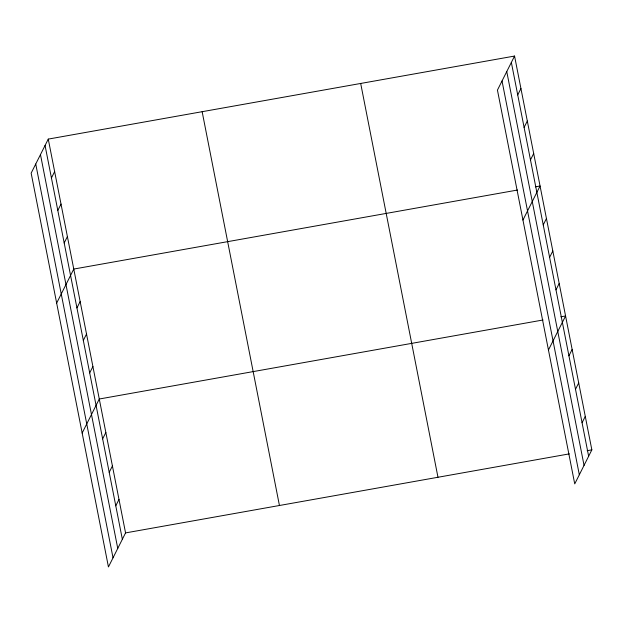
<?xml version="1.0" encoding="UTF-8"?>
<svg xmlns="http://www.w3.org/2000/svg" width="623" height="623" viewBox="0 0 623 623"><rect width="100%" height="100%" fill="white"/><g stroke="black" fill="none" stroke-linecap="round" stroke-linejoin="round"><path stroke-width="0.93" d="M48.267 139.1L31.15 173.139L108.441 566.946L125.558 532.906L48.267 139.1L514.559 56.054L591.85 449.861L574.733 483.9L497.442 90.094L514.559 56.054M51.436 177.976L54.645 171.59M57.807 210.465L61.023 204.079M64.185 242.954L67.401 236.569M56.654 303.097L73.779 269.058L517.549 190.023M76.941 307.933L80.149 301.548M83.318 340.423L86.527 334.037M89.689 372.912L92.905 366.526M82.158 433.047L99.283 399.008L543.054 319.981M102.639 438.872L105.848 432.487M109.204 472.343L112.42 465.957M115.777 505.821L118.993 499.428M517.721 94.93L520.937 88.544M524.099 127.419L527.315 121.033M530.477 159.909L533.693 153.523M522.946 220.051L540.063 186.012L535.375 186.845M543.233 224.887L546.441 218.502M549.603 257.377L552.819 250.991M555.981 289.866L559.197 283.481M548.45 350.001L565.575 315.97L560.879 316.803M568.931 355.826L572.14 349.441M575.496 389.297L578.712 382.911M582.069 422.776L585.277 416.382M125.558 532.906L569.329 453.871M587.162 450.694L591.85 449.861M511.351 62.44L588.642 456.246M506.756 71.567L584.047 465.373M502.029 80.967L579.32 474.773M360.686 83.459L437.977 477.265M202.148 111.696L279.439 505.502M45.058 145.486L122.349 539.292M40.472 154.613L117.755 548.419M35.737 164.013L113.028 557.819"/></g></svg>
